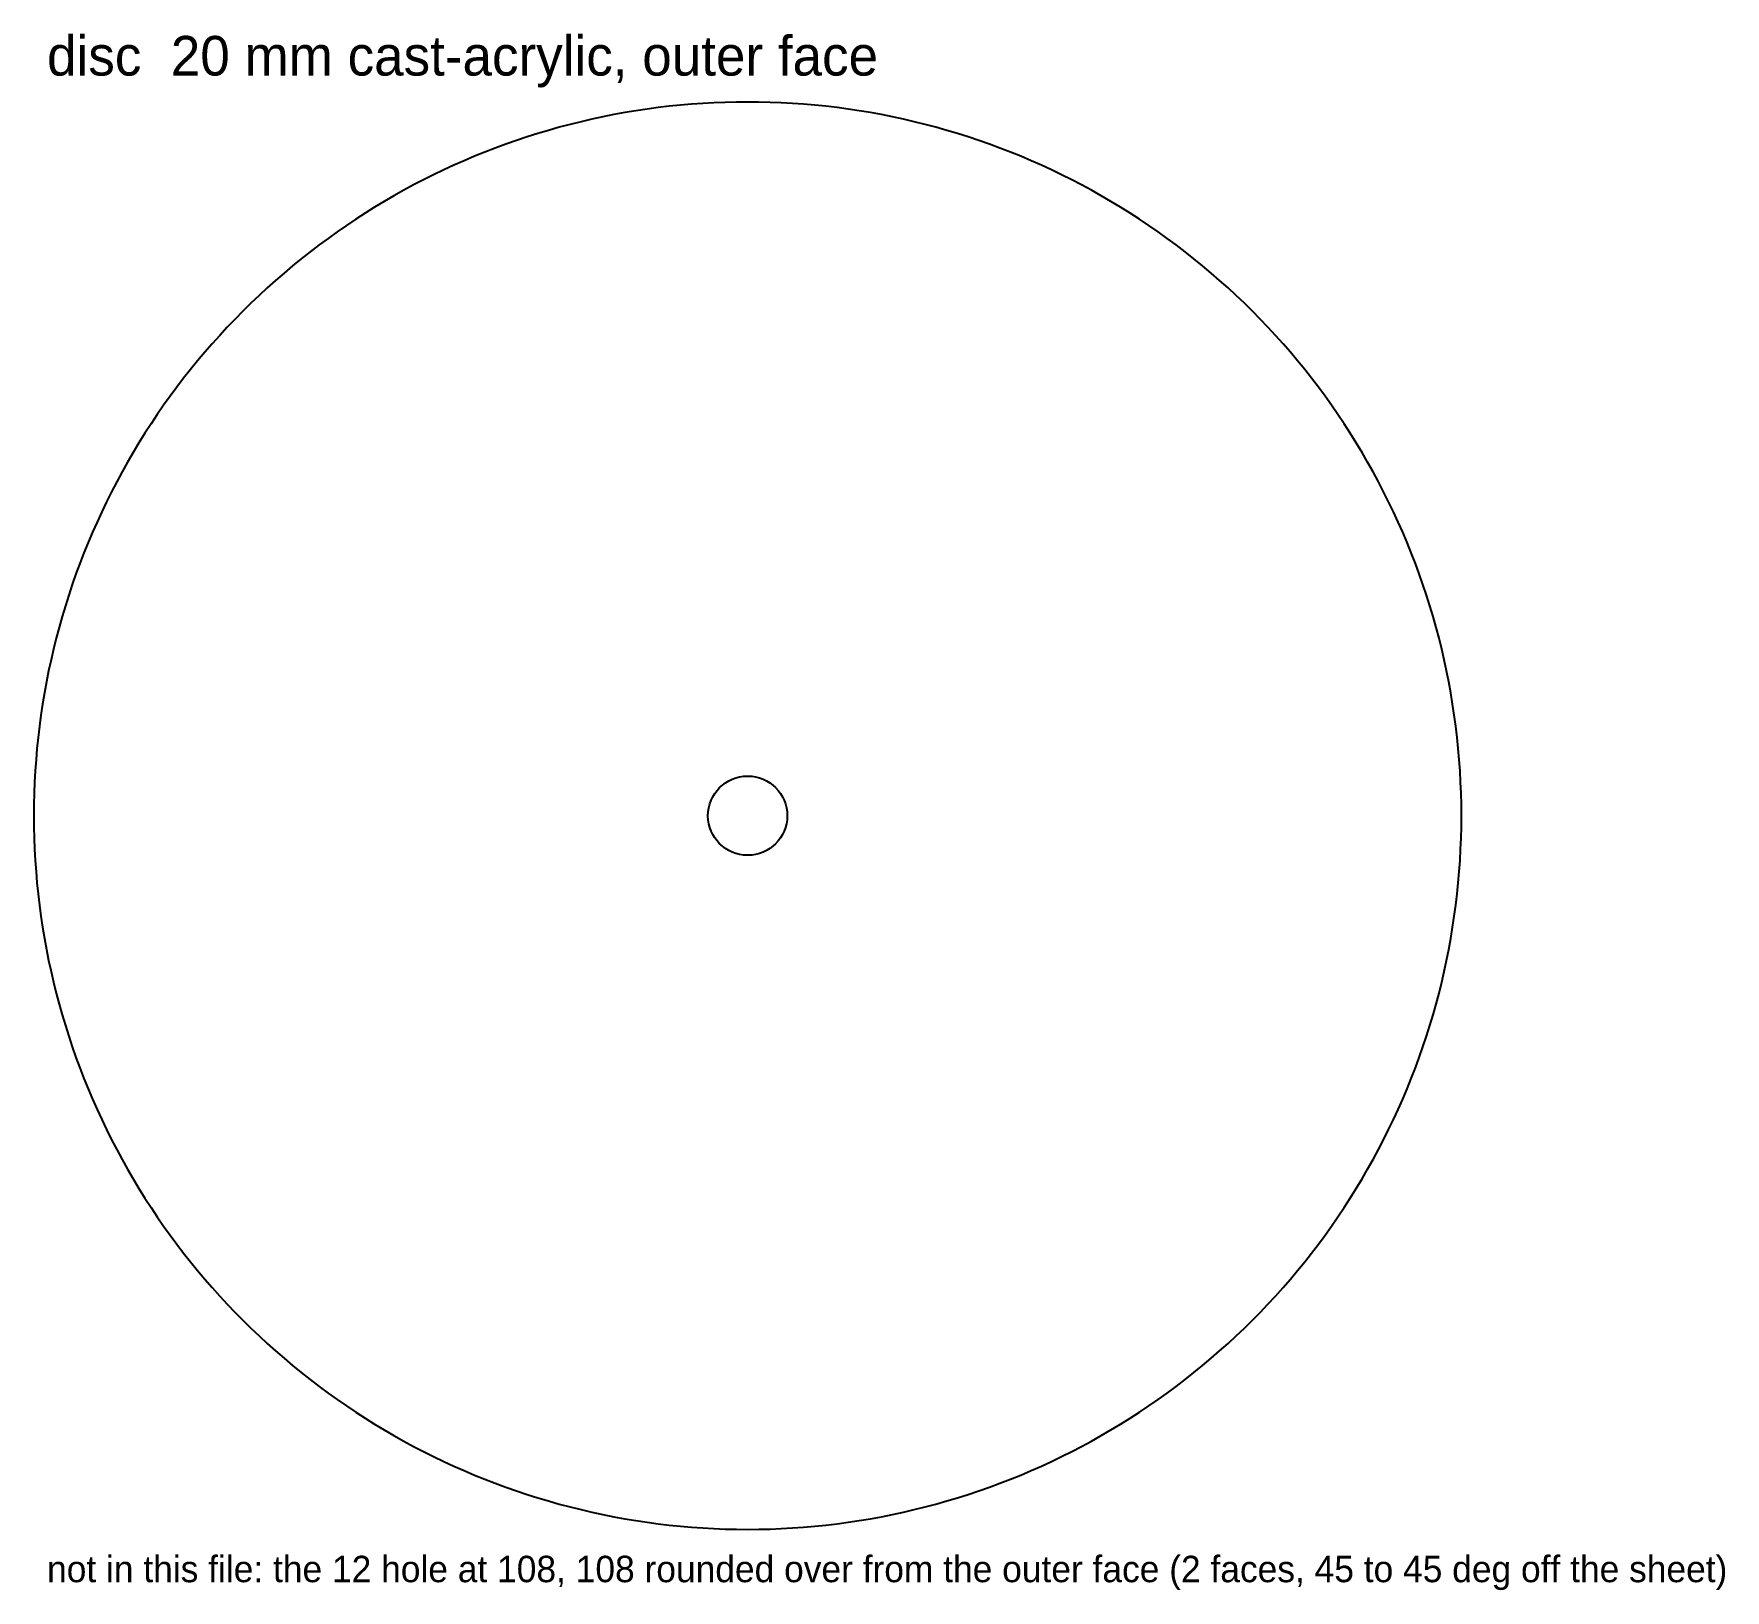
# Model space of a CAD drawing. Header units: millimetres. Extents: x 0 to 256, y -9 to 226.
import ezdxf

# ---------------------------------------------------------------- set-up
doc = ezdxf.new("R2010")
doc.units = ezdxf.units.MM
for name, color, linetype in [('CUT_INSIDE', 5, 'Continuous'), ('CUT_OUTSIDE', 1, 'Continuous'), ('NOTES', 7, 'Continuous')]:
    doc.layers.add(name, color=color, linetype=linetype)

msp = doc.modelspace()

# ---------------------------------------------------------------- linework, layer by layer
at = {"layer": 'CUT_INSIDE'}
msp.add_circle((108, 108), 6, dxfattribs=at)
at = {"layer": 'CUT_OUTSIDE'}
msp.add_lwpolyline([(216, 108), (215.99, 109.7), (215.95, 111.39), (215.88, 113.09), (215.79, 114.78), (215.67, 116.47), (215.52, 118.16), (215.35, 119.85), (215.15, 121.54), (214.92, 123.22), (214.67, 124.89), (214.39, 126.57), (214.09, 128.24), (213.76, 129.9), (213.4, 131.56), (213.02, 133.21), (212.61, 134.86), (212.17, 136.5), (211.71, 138.13), (211.23, 139.76), (210.71, 141.37), (210.18, 142.98), (209.62, 144.58), (209.03, 146.18), (208.42, 147.76), (207.78, 149.33), (207.12, 150.89), (206.43, 152.44), (205.72, 153.98), (204.99, 155.51), (204.23, 157.03), (203.45, 158.54), (202.64, 160.03), (201.81, 161.51), (200.96, 162.98), (200.09, 164.43), (199.19, 165.87), (198.27, 167.29), (197.32, 168.71), (196.36, 170.1), (195.37, 171.48), (194.37, 172.85), (193.34, 174.19), (192.29, 175.53), (191.22, 176.84), (190.12, 178.14), (189.01, 179.42), (187.88, 180.69), (186.73, 181.93), (185.56, 183.16), (184.37, 184.37), (183.16, 185.56), (181.93, 186.73), (180.69, 187.88), (179.42, 189.01), (178.14, 190.12), (176.84, 191.22), (175.53, 192.29), (174.19, 193.34), (172.85, 194.37), (171.48, 195.37), (170.1, 196.36), (168.71, 197.32), (167.29, 198.27), (165.87, 199.19), (164.43, 200.09), (162.98, 200.96), (161.51, 201.81), (160.03, 202.64), (158.54, 203.45), (157.03, 204.23), (155.51, 204.99), (153.98, 205.72), (152.44, 206.43), (150.89, 207.12), (149.33, 207.78), (147.76, 208.42), (146.18, 209.03), (144.58, 209.62), (142.98, 210.18), (141.37, 210.71), (139.76, 211.23), (138.13, 211.71), (136.5, 212.17), (134.86, 212.61), (133.21, 213.02), (131.56, 213.4), (129.9, 213.76), (128.24, 214.09), (126.57, 214.39), (124.89, 214.67), (123.22, 214.92), (121.54, 215.15), (119.85, 215.35), (118.16, 215.52), (116.47, 215.67), (114.78, 215.79), (113.09, 215.88), (111.39, 215.95), (109.7, 215.99), (108, 216), (106.3, 215.99), (104.61, 215.95), (102.91, 215.88), (101.22, 215.79), (99.53, 215.67), (97.84, 215.52), (96.15, 215.35), (94.46, 215.15), (92.78, 214.92), (91.11, 214.67), (89.43, 214.39), (87.76, 214.09), (86.1, 213.76), (84.44, 213.4), (82.79, 213.02), (81.14, 212.61), (79.5, 212.17), (77.87, 211.71), (76.24, 211.23), (74.63, 210.71), (73.02, 210.18), (71.42, 209.62), (69.82, 209.03), (68.24, 208.42), (66.67, 207.78), (65.11, 207.12), (63.56, 206.43), (62.02, 205.72), (60.49, 204.99), (58.97, 204.23), (57.46, 203.45), (55.97, 202.64), (54.49, 201.81), (53.02, 200.96), (51.57, 200.09), (50.13, 199.19), (48.71, 198.27), (47.29, 197.32), (45.9, 196.36), (44.52, 195.37), (43.15, 194.37), (41.81, 193.34), (40.47, 192.29), (39.16, 191.22), (37.86, 190.12), (36.58, 189.01), (35.31, 187.88), (34.07, 186.73), (32.84, 185.56), (31.63, 184.37), (30.44, 183.16), (29.27, 181.93), (28.12, 180.69), (26.99, 179.42), (25.88, 178.14), (24.78, 176.84), (23.71, 175.53), (22.66, 174.19), (21.63, 172.85), (20.63, 171.48), (19.64, 170.1), (18.68, 168.71), (17.73, 167.29), (16.81, 165.87), (15.91, 164.43), (15.04, 162.98), (14.19, 161.51), (13.36, 160.03), (12.55, 158.54), (11.77, 157.03), (11.01, 155.51), (10.28, 153.98), (9.57, 152.44), (8.88, 150.89), (8.22, 149.33), (7.58, 147.76), (6.97, 146.18), (6.38, 144.58), (5.82, 142.98), (5.29, 141.37), (4.77, 139.76), (4.29, 138.13), (3.83, 136.5), (3.39, 134.86), (2.98, 133.21), (2.6, 131.56), (2.24, 129.9), (1.91, 128.24), (1.61, 126.57), (1.33, 124.89), (1.08, 123.22), (0.85, 121.54), (0.65, 119.85), (0.48, 118.16), (0.33, 116.47), (0.21, 114.78), (0.12, 113.09), (0.05, 111.39), (0.01, 109.7), (0, 108), (0.01, 106.3), (0.05, 104.61), (0.12, 102.91), (0.21, 101.22), (0.33, 99.53), (0.48, 97.84), (0.65, 96.15), (0.85, 94.46), (1.08, 92.78), (1.33, 91.11), (1.61, 89.43), (1.91, 87.76), (2.24, 86.1), (2.6, 84.44), (2.98, 82.79), (3.39, 81.14), (3.83, 79.5), (4.29, 77.87), (4.77, 76.24), (5.29, 74.63), (5.82, 73.02), (6.38, 71.42), (6.97, 69.82), (7.58, 68.24), (8.22, 66.67), (8.88, 65.11), (9.57, 63.56), (10.28, 62.02), (11.01, 60.49), (11.77, 58.97), (12.55, 57.46), (13.36, 55.97), (14.19, 54.49), (15.04, 53.02), (15.91, 51.57), (16.81, 50.13), (17.73, 48.71), (18.68, 47.29), (19.64, 45.9), (20.63, 44.52), (21.63, 43.15), (22.66, 41.81), (23.71, 40.47), (24.78, 39.16), (25.88, 37.86), (26.99, 36.58), (28.12, 35.31), (29.27, 34.07), (30.44, 32.84), (31.63, 31.63), (32.84, 30.44), (34.07, 29.27), (35.31, 28.12), (36.58, 26.99), (37.86, 25.88), (39.16, 24.78), (40.47, 23.71), (41.81, 22.66), (43.15, 21.63), (44.52, 20.63), (45.9, 19.64), (47.29, 18.68), (48.71, 17.73), (50.13, 16.81), (51.57, 15.91), (53.02, 15.04), (54.49, 14.19), (55.97, 13.36), (57.46, 12.55), (58.97, 11.77), (60.49, 11.01), (62.02, 10.28), (63.56, 9.57), (65.11, 8.88), (66.67, 8.22), (68.24, 7.58), (69.82, 6.97), (71.42, 6.38), (73.02, 5.82), (74.63, 5.29), (76.24, 4.77), (77.87, 4.29), (79.5, 3.83), (81.14, 3.39), (82.79, 2.98), (84.44, 2.6), (86.1, 2.24), (87.76, 1.91), (89.43, 1.61), (91.11, 1.33), (92.78, 1.08), (94.46, 0.85), (96.15, 0.65), (97.84, 0.48), (99.53, 0.33), (101.22, 0.21), (102.91, 0.12), (104.61, 0.05), (106.3, 0.01), (108, 0), (109.7, 0.01), (111.39, 0.05), (113.09, 0.12), (114.78, 0.21), (116.47, 0.33), (118.16, 0.48), (119.85, 0.65), (121.54, 0.85), (123.22, 1.08), (124.89, 1.33), (126.57, 1.61), (128.24, 1.91), (129.9, 2.24), (131.56, 2.6), (133.21, 2.98), (134.86, 3.39), (136.5, 3.83), (138.13, 4.29), (139.76, 4.77), (141.37, 5.29), (142.98, 5.82), (144.58, 6.38), (146.18, 6.97), (147.76, 7.58), (149.33, 8.22), (150.89, 8.88), (152.44, 9.57), (153.98, 10.28), (155.51, 11.01), (157.03, 11.77), (158.54, 12.55), (160.03, 13.36), (161.51, 14.19), (162.98, 15.04), (164.43, 15.91), (165.87, 16.81), (167.29, 17.73), (168.71, 18.68), (170.1, 19.64), (171.48, 20.63), (172.85, 21.63), (174.19, 22.66), (175.53, 23.71), (176.84, 24.78), (178.14, 25.88), (179.42, 26.99), (180.69, 28.12), (181.93, 29.27), (183.16, 30.44), (184.37, 31.63), (185.56, 32.84), (186.73, 34.07), (187.88, 35.31), (189.01, 36.58), (190.12, 37.86), (191.22, 39.16), (192.29, 40.47), (193.34, 41.81), (194.37, 43.15), (195.37, 44.52), (196.36, 45.9), (197.32, 47.29), (198.27, 48.71), (199.19, 50.13), (200.09, 51.57), (200.96, 53.02), (201.81, 54.49), (202.64, 55.97), (203.45, 57.46), (204.23, 58.97), (204.99, 60.49), (205.72, 62.02), (206.43, 63.56), (207.12, 65.11), (207.78, 66.67), (208.42, 68.24), (209.03, 69.82), (209.62, 71.42), (210.18, 73.02), (210.71, 74.63), (211.23, 76.24), (211.71, 77.87), (212.17, 79.5), (212.61, 81.14), (213.02, 82.79), (213.4, 84.44), (213.76, 86.1), (214.09, 87.76), (214.39, 89.43), (214.67, 91.11), (214.92, 92.78), (215.15, 94.46), (215.35, 96.15), (215.52, 97.84), (215.67, 99.53), (215.79, 101.22), (215.88, 102.91), (215.95, 104.61), (215.99, 106.3), (216, 108)], close=True, dxfattribs=at)

# ---------------------------------------------------------------- texts
at = {"layer": 'NOTES'}
for s, height, p in [('disc  20 mm cast-acrylic, outer face', 6, (2, 220)), ('not in this file: the 12 hole at 108, 108 rounded over from the outer face (2 faces, 45 to 45 deg off the sheet)', 4, (2, -8))]:
    msp.add_text(s, height=height, dxfattribs=at).set_placement(p)

doc.saveas('drawing.dxf')
